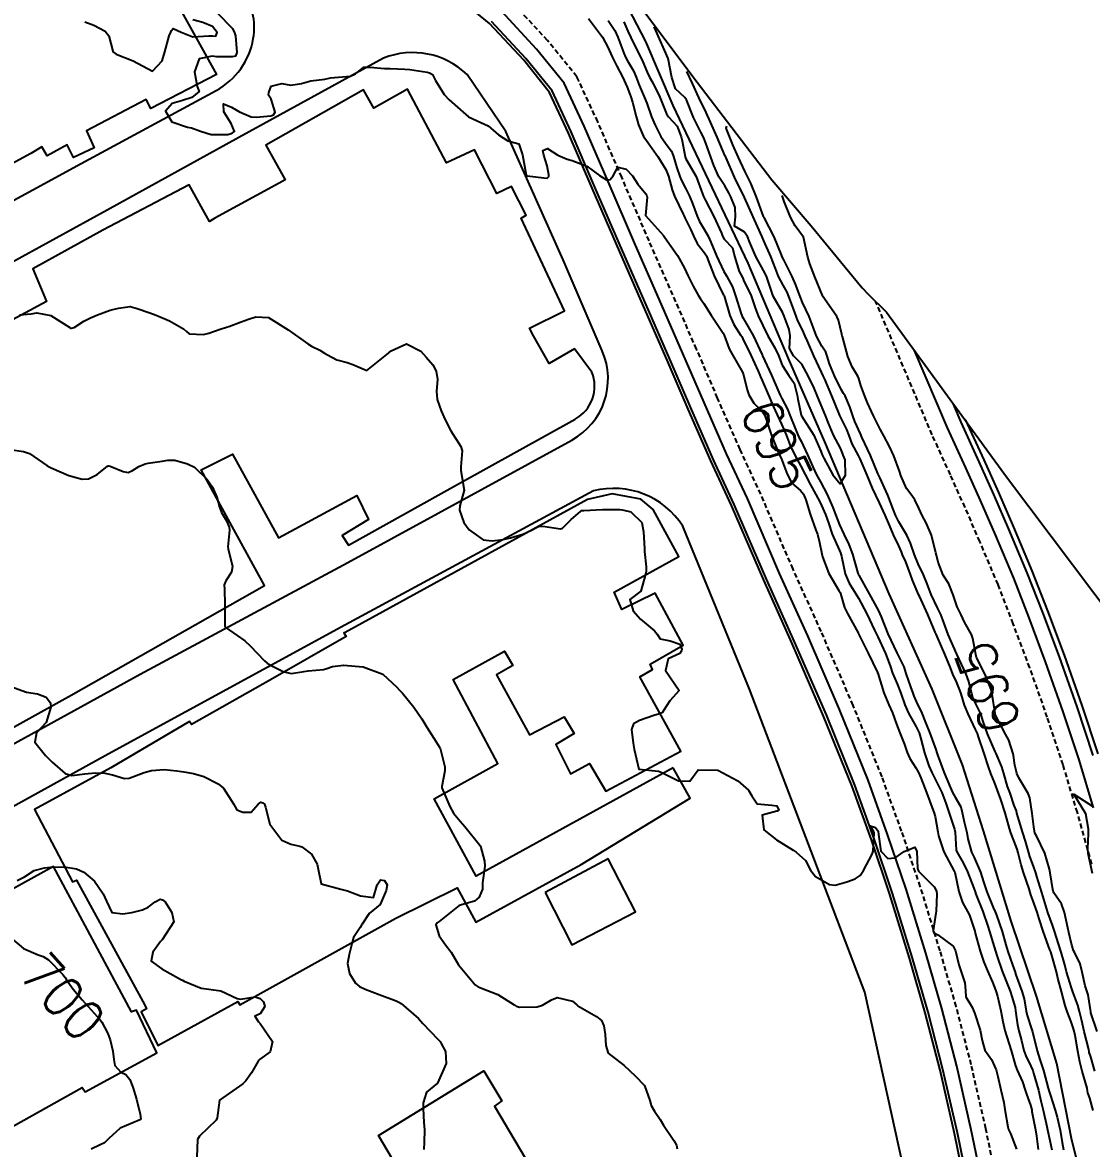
# Model space of a CAD drawing. Header units: metres. Extents: x 292545 to 299085, y 7450245 to 7463078.
# Drawn here: x 298105.4 to 298213.5, y 7452055.3 to 7452169.2 of the extents above; entities that cross this region are included whole.
import ezdxf
from ezdxf.enums import TextEntityAlignment as Align

# ---------------------------------------------------------------- set-up
doc = ezdxf.new("R2010")
doc.units = ezdxf.units.M
doc.linetypes.add('DASHED', pattern=[0.75, 0.5, -0.25])
for name, color, linetype in [('Area', 45, 'Continuous'), ('Canteiro', 45, 'DASHED'), ('Ciclovia', 45, 'Continuous'), ('Cotas', 45, 'Continuous'), ('Curvas de Nivel 1m', 11, 'Continuous'), ('Curvas de Nivel 5m', 15, 'Continuous'), ('Edificações', 30, 'Continuous'), ('Hidrografia', 140, 'Continuous'), ('Vias Primárias', 230, 'Continuous')]:
    doc.layers.add(name, color=color, linetype=linetype)
doc.styles.add('Style-STANDARD', font='STANDARD.shx')

msp = doc.modelspace()

# ---------------------------------------------------------------- linework, layer by layer
at = {"layer": 'Area'}
msp.add_polyline3d([(298166.62, 7452172.51, 707.52), (298173.63, 7452163.12, 691.88), (298181.18, 7452153.25, 692.49), (298185.17, 7452148.6, 694.23), (298190.31, 7452142.34, 695.03), (298190.92, 7452141.67, 702.79), (298192.77, 7452139.87, 695.26), (298196.7, 7452134.49, 695.6), (298204.91, 7452123.19, 695.93), (298218.38, 7452105.35, 696.08)], dxfattribs=at)
at = {"layer": 'Canteiro'}
for points in [[(298204.13, 7452050.92), (298202.83, 7452057.26), (298201.35, 7452063.74), (298199.83, 7452069.63), (298198.2, 7452075.25), (298196.2, 7452081.77), (298194.31, 7452087.35), (298192.33, 7452092.86), (298189.41, 7452100.09), (298186.18, 7452107.55), (298183.33, 7452113.87), (298180.07, 7452121.44), (298177.97, 7452125.97), (298175.7, 7452131.17), (298173.58, 7452136.12), (298171.16, 7452141.61), (298168.78, 7452147.07), (298166, 7452153.51), (298163.58, 7452159.12), (298161.47, 7452163.68), (298158.5, 7452167.34), (298154.83, 7452171.3)], [(298213.53, 7452084.03), (298212.08, 7452089.24), (298210.64, 7452094.06), (298209.04, 7452098.89), (298207.26, 7452103.9), (298205.59, 7452108.34), (298204.06, 7452112.3), (298202.22, 7452116.66), (298200.72, 7452120.12), (298199.24, 7452123.42), (298197.39, 7452127.47), (298191.7, 7452140.91)]]:
    msp.add_lwpolyline(points, dxfattribs=at)
at = {"layer": 'Ciclovia'}
for points in [[(298202.65, 7452050.84), (298201.35, 7452057.15), (298199.88, 7452063.59), (298198.37, 7452069.43), (298196.76, 7452075.02), (298194.77, 7452081.5), (298192.89, 7452087.04), (298190.92, 7452092.51), (298188.03, 7452099.68), (298184.81, 7452107.11), (298181.96, 7452113.44), (298178.71, 7452121), (298176.61, 7452125.53), (298174.33, 7452130.74), (298172.2, 7452135.69), (298169.78, 7452141.18), (298167.4, 7452146.65), (298164.62, 7452153.09), (298162.21, 7452158.68), (298160.2, 7452163.03), (298157.4, 7452166.48), (298153.84, 7452170.32)], [(298201.24, 7452050.56), (298199.95, 7452056.84), (298198.48, 7452063.25), (298196.99, 7452069.05), (298195.38, 7452074.61), (298193.4, 7452081.06), (298191.53, 7452086.57), (298189.58, 7452092), (298186.7, 7452099.13), (298183.49, 7452106.53), (298180.64, 7452112.86), (298177.39, 7452120.41), (298175.3, 7452124.94), (298173.01, 7452130.17), (298170.88, 7452135.12), (298168.47, 7452140.6), (298166.08, 7452146.08), (298163.3, 7452152.52), (298160.9, 7452158.09), (298158.97, 7452162.26), (298156.31, 7452165.53), (298152.85, 7452169.27)], [(298213.72, 7452089.71), (298212.26, 7452094.58), (298210.65, 7452099.44), (298208.86, 7452104.48), (298207.19, 7452108.95), (298205.64, 7452112.94), (298203.79, 7452117.33), (298202.28, 7452120.8), (298200.8, 7452124.12), (298198.95, 7452128.15), (298195.62, 7452135.97)], [(298213.68, 7452095.02), (298212.06, 7452099.93), (298210.26, 7452105), (298208.58, 7452109.48), (298207.02, 7452113.5), (298205.16, 7452117.91), (298203.64, 7452121.41), (298202.15, 7452124.73), (298200.32, 7452128.75), (298199.56, 7452130.55)]]:
    msp.add_lwpolyline(points, dxfattribs=at)
at = {"layer": 'Curvas de Nivel 1m', "flags": 128}
for points, elevation in [([(298162.64, 7452169.58), (298164.06, 7452167.69), (298164.61, 7452166.66), (298165.04, 7452165.68), (298165.52, 7452164.74), (298166.1, 7452163.66), (298166.56, 7452162.63), (298166.82, 7452161.92), (298166.92, 7452161.65), (298167.1, 7452161.09), (298167.45, 7452159.65), (298167.69, 7452158.81), (298168.22, 7452157.63), (298168.33, 7452157.46), (298168.5, 7452157.23), (298169.66, 7452155.62), (298170.46, 7452154.3), (298170.72, 7452153.61), (298171.09, 7452152.25), (298171.35, 7452151.6), (298172.22, 7452149.77), (298172.31, 7452149.59), (298172.4, 7452149.41), (298173.01, 7452148.2), (298173.27, 7452147.58), (298173.62, 7452146.82), (298174.37, 7452145.88), (298174.57, 7452145.56), (298174.71, 7452145.2), (298175.35, 7452143.55), (298176.31, 7452141.59), (298176.33, 7452141.56), (298176.34, 7452141.54), (298176.35, 7452141.51), (298176.95, 7452139.53), (298177.35, 7452138.6), (298178.06, 7452137.51), (298178.14, 7452137.39), (298178.26, 7452137.18), (298179.05, 7452135.5), (298179.81, 7452133.9), (298179.97, 7452133.49), (298180.04, 7452133.32), (298180.21, 7452132.96), (298180.84, 7452131.48), (298181.32, 7452130.34), (298181.71, 7452129.47), (298182.16, 7452128.54), (298182.63, 7452127.46), (298183.04, 7452126.37), (298183.48, 7452125.45), (298184.11, 7452124.3), (298184.56, 7452123.44), (298185.11, 7452122.4), (298185.64, 7452121.42), (298186.06, 7452120.61), (298186.61, 7452119.41), (298186.9, 7452118.55), (298187.27, 7452117.41), (298188.01, 7452115.75), (298188.12, 7452115.52), (298188.17, 7452115.4), (298188.22, 7452115.18), (298188.61, 7452113.39), (298189.02, 7452112.44), (298189.67, 7452111.37), (298189.78, 7452111.2), (298189.95, 7452110.93), (298190.8, 7452109.36), (298191.57, 7452107.69), (298191.73, 7452107.35), (298191.9, 7452107.01), (298192.67, 7452105.34), (298193.14, 7452104.07), (298193.39, 7452103.33), (298193.85, 7452102.28), (298194.23, 7452101.32), (298194.64, 7452100.13), (298195.01, 7452099.31), (298195.79, 7452097.91), (298196.08, 7452097.3), (298196.22, 7452096.85), (298196.61, 7452095.29), (298197.06, 7452093.98), (298197.37, 7452093.28), (298197.73, 7452092.57), (298198.36, 7452091.27), (298198.78, 7452090.19), (298199.09, 7452089.27), (298199.67, 7452087.57), (298199.73, 7452087.26), (298199.82, 7452085.44), (298199.88, 7452085.26), (298200.53, 7452084.15), (298200.97, 7452083.24), (298201.6, 7452081.6), (298201.73, 7452081.23), (298201.81, 7452081), (298202.51, 7452079.22), (298203.02, 7452077.74), (298203.19, 7452077.21), (298203.53, 7452076.11), (298203.81, 7452075.21), (298203.94, 7452074.78), (298204.48, 7452073.2), (298205.16, 7452071.51), (298205.28, 7452071.19), (298205.47, 7452070.63), (298205.78, 7452069.51), (298205.84, 7452069.18), (298206.03, 7452067.77), (298206.15, 7452067.18), (298206.42, 7452066.17), (298206.68, 7452065.17), (298206.86, 7452064.63), (298207.39, 7452063.59), (298207.57, 7452063.16), (298207.66, 7452062.88), (298208.14, 7452061.15), (298208.4, 7452060.09), (298208.61, 7452059.15), (298208.99, 7452057.47), (298209.06, 7452057.14), (298209.3, 7452056.06), (298209.49, 7452055.14)], 694), ([(298164.64, 7452169.38), (298165.3, 7452168.34), (298165.6, 7452167.67), (298166.21, 7452166.05), (298166.37, 7452165.66), (298166.59, 7452165.29), (298167.21, 7452164.28), (298167.47, 7452163.65), (298167.76, 7452162.84), (298168.29, 7452161.63), (298168.54, 7452160.99), (298169.02, 7452159.63), (298169.37, 7452158.77), (298169.95, 7452157.62), (298170.5, 7452156.86), (298171.03, 7452156.14), (298171.24, 7452155.6), (298171.59, 7452154.47), (298171.88, 7452153.59), (298172.04, 7452153.18), (298172.44, 7452152.39), (298172.86, 7452151.58), (298173.15, 7452150.84), (298173.63, 7452149.57), (298173.88, 7452149.05), (298174.39, 7452148.19), (298174.73, 7452147.56), (298175, 7452146.93), (298175.6, 7452145.55), (298176.34, 7452143.99), (298176.59, 7452143.54), (298177.2, 7452142.41), (298177.52, 7452141.52), (298178.09, 7452139.71), (298178.15, 7452139.51), (298178.19, 7452139.42), (298178.28, 7452139.27), (298179.28, 7452137.5), (298180.2, 7452135.53), (298180.22, 7452135.49), (298180.24, 7452135.45), (298181.16, 7452133.48), (298181.89, 7452131.78), (298182.02, 7452131.47), (298182.19, 7452131.13), (298182.76, 7452130.04), (298182.99, 7452129.46), (298183.58, 7452128.02), (298183.83, 7452127.44), (298183.93, 7452127.23), (298184.14, 7452126.8), (298184.79, 7452125.43), (298185.32, 7452124.21), (298185.69, 7452123.42), (298186.09, 7452122.71), (298186.79, 7452121.41), (298187.34, 7452120.12), (298187.62, 7452119.4), (298188.04, 7452118.34), (298188.47, 7452117.39), (298188.98, 7452116.35), (298189.34, 7452115.38), (298189.88, 7452113.46), (298189.91, 7452113.37), (298189.93, 7452113.33), (298189.97, 7452113.25), (298191.01, 7452111.36), (298191.94, 7452109.71), (298192.12, 7452109.35), (298192.25, 7452109.03), (298192.92, 7452107.34), (298193.82, 7452105.39), (298193.85, 7452105.33), (298193.88, 7452105.26), (298194.54, 7452103.99), (298194.75, 7452103.32), (298195.19, 7452101.96), (298195.44, 7452101.31), (298195.55, 7452101.02), (298195.82, 7452100.42), (298196.34, 7452099.29), (298196.73, 7452098.36), (298197.15, 7452097.29), (298197.77, 7452095.61), (298197.88, 7452095.28), (298197.95, 7452095.09), (298198.61, 7452093.27), (298199.24, 7452091.74), (298199.45, 7452091.26), (298199.71, 7452090.79), (298200.28, 7452089.83), (298200.44, 7452089.25), (298200.64, 7452088.29), (298200.89, 7452087.24), (298201.01, 7452086.59), (298201.39, 7452085.23), (298201.46, 7452085.05), (298201.64, 7452084.71), (298202.28, 7452083.22), (298202.59, 7452082.24), (298202.92, 7452081.22), (298203.58, 7452079.63), (298203.76, 7452079.21), (298203.89, 7452078.88), (298204.46, 7452077.2), (298204.86, 7452075.86), (298205.06, 7452075.19), (298205.51, 7452073.83), (298205.69, 7452073.37), (298205.75, 7452073.19), (298205.85, 7452072.84), (298206.46, 7452071.18), (298206.69, 7452070.39), (298206.91, 7452069.17), (298207, 7452068.72), (298207.43, 7452067.36), (298207.5, 7452067.16), (298207.54, 7452067.05), (298208.03, 7452065.15), (298208.29, 7452064.25), (298208.64, 7452063.15), (298209.13, 7452061.36), (298209.19, 7452061.14), (298209.35, 7452060.61), (298209.84, 7452059.13), (298210.03, 7452058.42), (298210.33, 7452057.13), (298210.54, 7452055.88), (298210.68, 7452055.13)], 693), ([(298166.23, 7452169.24), (298166.63, 7452168.3), (298166.94, 7452167.65), (298167.2, 7452167.06), (298167.93, 7452165.64), (298168.14, 7452165.19), (298168.58, 7452164.15), (298168.83, 7452163.63), (298169.14, 7452163.05), (298169.85, 7452161.62), (298170.53, 7452159.93), (298170.73, 7452159.61), (298171.6, 7452158.68), (298172.03, 7452157.59), (298172.12, 7452157.21), (298172.41, 7452155.58), (298172.48, 7452155.36), (298173.53, 7452153.57), (298174.18, 7452151.82), (298174.27, 7452151.56), (298174.43, 7452151.23), (298175.31, 7452149.55), (298176.08, 7452147.85), (298176.21, 7452147.54), (298176.38, 7452147.24), (298177.2, 7452146.36), (298177.4, 7452145.52), (298177.87, 7452143.99), (298178.16, 7452143.51), (298178.21, 7452143.39), (298178.33, 7452143.09), (298179.09, 7452141.5), (298179.5, 7452140.3), (298179.81, 7452139.49), (298180.27, 7452138.51), (298180.79, 7452137.48), (298181.48, 7452136.25), (298181.85, 7452135.47), (298182.23, 7452134.49), (298182.9, 7452133.46), (298183.43, 7452132.67), (298183.75, 7452131.45), (298183.81, 7452131.07), (298184.14, 7452129.44), (298184.17, 7452129.36), (298185.43, 7452127.43), (298186.13, 7452125.81), (298186.26, 7452125.42), (298186.45, 7452125.09), (298187.35, 7452123.41), (298188.08, 7452122.5), (298188.63, 7452123.39), (298188.59, 7452124.92), (298188.39, 7452125.4), (298188.32, 7452125.59), (298188.13, 7452126.1), (298187.42, 7452127.41), (298186.93, 7452128.64), (298186.62, 7452129.42), (298186.18, 7452130.47), (298185.78, 7452131.42), (298185.46, 7452132.17), (298184.86, 7452133.43), (298184.23, 7452134.59), (298183.37, 7452135.45), (298182.98, 7452136.18), (298183.03, 7452137.46), (298182.93, 7452138.12), (298182.43, 7452139.47), (298182.29, 7452139.78), (298181.32, 7452141.48), (298180.82, 7452143), (298180.64, 7452143.49), (298180.34, 7452144.08), (298179.55, 7452145.5), (298178.97, 7452146.91), (298178.73, 7452147.51), (298178.39, 7452148), (298177.42, 7452148.55), (298177.52, 7452149.52), (298177.48, 7452150.46), (298177.03, 7452151.53), (298176.84, 7452151.93), (298176.44, 7452152.64), (298175.81, 7452153.55), (298175.31, 7452154.71), (298175.01, 7452155.55), (298174.5, 7452156.95), (298174.26, 7452157.56), (298174, 7452158.07), (298173.26, 7452159.57), (298172.55, 7452161.35), (298172.37, 7452161.58), (298171.43, 7452162.46), (298171.07, 7452163.6), (298170.69, 7452165.51), (298169.46, 7452168.37), (298169.3, 7452168.73)], 692), ([(298213.69, 7452059.09), (298213.35, 7452060.36), (298213.15, 7452060.89), (298213.12, 7452061.09), (298213.08, 7452061.37), (298212.57, 7452063.1), (298212.33, 7452064.04), (298212.14, 7452065.11), (298211.85, 7452066.69), (298211.76, 7452067.12), (298211.69, 7452067.38), (298211.44, 7452068.09), (298211.04, 7452069.12), (298210.85, 7452069.73), (298210.47, 7452071.13), (298210.12, 7452072.5), (298209.96, 7452073.14), (298209.52, 7452074.7), (298209.39, 7452075.14), (298209.31, 7452075.36), (298208.66, 7452077.15), (298208.22, 7452078.5), (298208.01, 7452079.16), (298207.59, 7452080.39), (298207.36, 7452080.93), (298207.31, 7452081.16), (298207.22, 7452081.54), (298206.63, 7452083.17), (298206.39, 7452083.94), (298206.09, 7452085.18), (298205.99, 7452085.53), (298205.66, 7452086.42), (298205.36, 7452087.19), (298205.22, 7452087.64), (298204.77, 7452089.2), (298204.33, 7452090.58), (298204.12, 7452091.21), (298203.73, 7452092.22), (298203.32, 7452093.21), (298203.11, 7452093.86), (298202.67, 7452095.22), (298202.08, 7452096.92), (298201.97, 7452097.23), (298201.79, 7452097.66), (298201.04, 7452099.24), (298200.67, 7452100.1), (298200.33, 7452101.25), (298200.21, 7452101.63), (298199.85, 7452102.48), (298199.48, 7452103.26), (298199.24, 7452103.88), (298198.69, 7452105.27), (298197.9, 7452107.04), (298197.79, 7452107.28), (298197.71, 7452107.48), (298196.95, 7452109.29), (298196.1, 7452111.15), (298196.03, 7452111.3), (298195.95, 7452111.47), (298195.4, 7452112.74), (298195.2, 7452113.31), (298194.72, 7452114.6), (298194.41, 7452115.32), (298194.3, 7452115.62), (298194.01, 7452116.21), (298193.48, 7452117.34), (298193.08, 7452118.3), (298192.63, 7452119.34), (298192.07, 7452120.58), (298191.7, 7452121.35), (298191.38, 7452122.06), (298190.81, 7452123.36), (298190.12, 7452125.03), (298189.95, 7452125.37), (298189.32, 7452126.56), (298189.02, 7452127.39), (298188.77, 7452128.01), (298188.17, 7452129.2), (298188.07, 7452129.4), (298187.99, 7452129.59), (298187.24, 7452131.41), (298186.53, 7452133.09), (298186.39, 7452133.42), (298186.22, 7452133.78), (298185.42, 7452135.43), (298184.78, 7452136.92), (298184.56, 7452137.44), (298184.27, 7452138.07), (298183.83, 7452139), (298183.66, 7452139.45), (298183.28, 7452140.48), (298182.91, 7452141.46), (298182.73, 7452141.88), (298182.32, 7452142.61), (298181.87, 7452143.47), (298181.55, 7452144.27), (298181.08, 7452145.48), (298180.38, 7452147.09), (298180.2, 7452147.49), (298180.03, 7452147.85), (298179.28, 7452149.5), (298178.43, 7452151.45), (298178.41, 7452151.51), (298177.74, 7452152.81), (298177.41, 7452153.53), (298176.55, 7452155.47), (298176.52, 7452155.54), (298176.48, 7452155.63), (298175.67, 7452157.55), (298174.99, 7452159.09), (298174.53, 7452160.06), (298173.81, 7452161.57), (298173.15, 7452162.99), (298172.6, 7452164.22)], 693), ([(298213.86, 7452063.09), (298213.4, 7452064.64), (298213.29, 7452064.98), (298213.27, 7452065.09), (298213.23, 7452065.27), (298212.78, 7452067.1), (298212.53, 7452068.19), (298212.31, 7452069.11), (298212.12, 7452069.77), (298211.63, 7452071.12), (298211.48, 7452071.53), (298210.99, 7452073.13), (298210.8, 7452073.83), (298210.45, 7452075.13), (298209.95, 7452076.72), (298209.81, 7452077.14), (298209.55, 7452077.86), (298209.11, 7452079.14), (298208.9, 7452079.82), (298208.5, 7452081.15), (298207.99, 7452082.79), (298207.87, 7452083.16), (298207.63, 7452083.83), (298207.29, 7452084.81), (298207.18, 7452085.17), (298206.83, 7452086.35), (298206.56, 7452087.18), (298206.05, 7452088.83), (298205.97, 7452089.19), (298205.92, 7452089.41), (298205.7, 7452089.96), (298205.27, 7452091.19), (298205.03, 7452091.89), (298204.63, 7452093.2), (298204.43, 7452093.88), (298203.88, 7452095.21), (298203.84, 7452095.28), (298203.77, 7452095.42), (298203, 7452097.22), (298202.57, 7452098.45), (298202.31, 7452099.22), (298201.82, 7452100.25), (298201.5, 7452100.9), (298201.4, 7452101.24), (298201.11, 7452102.51), (298200.84, 7452103.25), (298199.88, 7452105.26), (298199.03, 7452107.27), (298198.47, 7452108.73), (298198.27, 7452109.28), (298197.94, 7452109.95), (298197.31, 7452111.29), (298196.89, 7452112.37), (298196.53, 7452113.29), (298195.99, 7452114.42), (298195.62, 7452115.31), (298195.22, 7452116.51), (298194.84, 7452117.32), (298194.04, 7452118.64), (298193.69, 7452119.33), (298193.45, 7452119.95), (298192.92, 7452121.34), (298192.09, 7452123.13), (298191.99, 7452123.35), (298191.91, 7452123.54), (298191.15, 7452125.36), (298190.3, 7452127.21), (298190.23, 7452127.37), (298190.14, 7452127.54), (298189.58, 7452128.8), (298189.37, 7452129.38), (298189.08, 7452130.29), (298188.59, 7452131.39), (298188.44, 7452131.64), (298188.2, 7452132.04), (298187.52, 7452133.41), (298187, 7452134.64), (298186.79, 7452135.41), (298186.65, 7452135.82), (298186.25, 7452136.41), (298185.71, 7452137.43), (298185.35, 7452138.35), (298184.95, 7452139.43), (298184.3, 7452140.83), (298184.05, 7452141.44), (298183.58, 7452142.71), (298183.23, 7452143.46), (298182.36, 7452145.21), (298182.24, 7452145.47), (298182.17, 7452145.66), (298181.42, 7452147.48), (298180.4, 7452149.43), (298180.37, 7452149.49), (298180.35, 7452149.54), (298179.63, 7452151.5), (298179.05, 7452152.9), (298178.77, 7452153.51), (298178.46, 7452154.12), (298177.8, 7452155.52), (298177.25, 7452156.78), (298176.57, 7452158.46), (298176.65, 7452158.68)], 694), ([(298105.09, 7452139.58), (298106.28, 7452139.71), (298106.87, 7452139.78), (298108.28, 7452139.54), (298110.18, 7452138.32), (298110.22, 7452138.28), (298110.26, 7452138.25), (298110.35, 7452138.23), (298110.64, 7452138.32), (298111.62, 7452138.96), (298112.28, 7452139.28), (298112.98, 7452139.6), (298114.29, 7452140.05), (298115.13, 7452140.27), (298116.29, 7452140.45), (298117.01, 7452140.24), (298118.29, 7452139.78), (298118.94, 7452139.56), (298120.27, 7452138.98), (298121.68, 7452138.19), (298121.98, 7452137.91), (298122.26, 7452137.67), (298123.71, 7452137.62), (298124.26, 7452137.75), (298125.41, 7452138.14), (298126.05, 7452138.35), (298126.27, 7452138.42), (298127.52, 7452138.87), (298128.28, 7452139.14), (298129.01, 7452139.38), (298130.28, 7452139.33), (298132.26, 7452138.06), (298134.25, 7452136.65), (298134.64, 7452136.42), (298135.47, 7452136.02), (298135.96, 7452135.73), (298136.24, 7452135.54), (298137.19, 7452135.04), (298138.23, 7452134.76), (298138.8, 7452134.56), (298140.22, 7452133.97), (298142.24, 7452135.58), (298142.68, 7452135.94), (298144.25, 7452136.67), (298145.68, 7452135.91), (298146.24, 7452135.32), (298146.89, 7452134.55), (298147.25, 7452133.88), (298147.36, 7452133.04), (298147.27, 7452131.88), (298147.34, 7452131.04), (298147.76, 7452129.88), (298148.16, 7452128.96), (298148.74, 7452127.86), (298149.72, 7452126.26), (298149.86, 7452125.85), (298149.75, 7452124.21), (298149.73, 7452123.85), (298150.07, 7452121.85), (298149.64, 7452120.27), (298149.59, 7452119.85), (298150.03, 7452118.58), (298150.58, 7452117.84), (298152.01, 7452116.84), (298152.91, 7452116.72), (298154.01, 7452116.88), (298154.77, 7452117.03), (298156.02, 7452117.4), (298156.83, 7452117.77), (298157.6, 7452118.19), (298158.03, 7452118.21), (298159.81, 7452117.95), (298160.03, 7452118.02), (298160.89, 7452118.88), (298161.84, 7452119.71), (298161.97, 7452119.79), (298162.05, 7452119.81), (298162.16, 7452119.81), (298164.06, 7452119.91), (298165.81, 7452119.9), (298166.06, 7452119.87), (298166.23, 7452119.83), (298166.93, 7452119.65), (298168.04, 7452118.58), (298168.2, 7452117.64), (298168.3, 7452115.93), (298168.32, 7452115.64), (298168.46, 7452114.1), (298168.48, 7452113.63), (298168.37, 7452113.24), (298167.95, 7452111.64), (298166.81, 7452110.78), (298167.15, 7452109.65), (298167.92, 7452108.82), (298169.33, 7452107.62), (298169.58, 7452107.29), (298169.9, 7452106.83), (298170.89, 7452106.6), (298171.89, 7452106.27), (298172.07, 7452105.77), (298172.04, 7452105.59), (298171.88, 7452105.32), (298170.7, 7452104.78), (298170.43, 7452103.6), (298171.83, 7452101.59), (298170.86, 7452100.56), (298170.25, 7452099.61), (298170.08, 7452099.34), (298169.81, 7452099.23), (298169.24, 7452099.05), (298167.8, 7452098.55), (298167.21, 7452098.23), (298167.01, 7452097.65), (298167.15, 7452096.27), (298167.26, 7452095.65), (298167.74, 7452093.64), (298169.74, 7452093.43), (298170.06, 7452093.29), (298171.73, 7452092.47), (298172.89, 7452092.41), (298173.74, 7452093.57), (298175.74, 7452093.54), (298177.73, 7452092.45), (298178.81, 7452091.5), (298179.16, 7452090.95), (298179.7, 7452090.12), (298181.2, 7452089.98), (298181.7, 7452089.91), (298181.9, 7452089.47), (298181.78, 7452089.38), (298181.69, 7452089.37), (298180.2, 7452088.97), (298180.37, 7452087.48), (298181.66, 7452086.5), (298183.34, 7452085.45), (298183.64, 7452085.25), (298184.58, 7452084.38), (298185.11, 7452083.43), (298185.61, 7452082.76), (298187.02, 7452081.98), (298187.6, 7452081.91), (298188.76, 7452082.23), (298189.61, 7452082.54), (298190.11, 7452082.88), (298190.44, 7452083.37), (298191.32, 7452085.04), (298191.42, 7452085.35), (298191.52, 7452087.21), (298191.47, 7452087.35), (298191.12, 7452087.91), (298191.67, 7452087.73), (298191.92, 7452087.35), (298191.96, 7452087.04), (298192.21, 7452085.34), (298192.91, 7452084.61), (298193.64, 7452084.66), (298194.56, 7452085.32), (298195.65, 7452085.73), (298195.83, 7452085.3), (298195.91, 7452083.58), (298196.02, 7452083.3), (298197.6, 7452081.72), (298197.82, 7452081.28), (298197.87, 7452081), (298197.79, 7452079.28), (298197.78, 7452079.06), (298197.56, 7452077.76), (298197.49, 7452077.28), (298197.55, 7452077.08), (298197.96, 7452076.86), (298199.53, 7452075.73), (298199.74, 7452075.26), (298200.1, 7452073.84), (298200.28, 7452073.25), (298200.7, 7452072.02), (298200.78, 7452071.24), (298200.81, 7452070.59), (298201.46, 7452069.49), (298201.59, 7452069.23), (298201.68, 7452069), (298202.24, 7452067.22), (298202.46, 7452066.18), (298202.73, 7452065.22), (298203.39, 7452064.25), (298203.86, 7452063.21), (298204.04, 7452062.53), (298204.35, 7452061.2), (298204.63, 7452059.91), (298204.76, 7452059.2), (298205.06, 7452057.45), (298205.12, 7452057.19), (298205.31, 7452056.77), (298205.92, 7452055.18)], 696), ([(298104.12, 7452125.96), (298105.51, 7452125.77), (298106.11, 7452125.55), (298107.86, 7452124.35), (298108.1, 7452124.23), (298108.32, 7452124.13), (298110.09, 7452123.35), (298111.43, 7452122.96), (298112.08, 7452122.99), (298112.95, 7452123.43), (298114.02, 7452124.28), (298114.07, 7452124.32), (298114.1, 7452124.32), (298114.14, 7452124.32), (298114.28, 7452124.28), (298115.58, 7452123.74), (298116.09, 7452123.64), (298116.52, 7452123.83), (298117.17, 7452124.24), (298117.82, 7452124.52), (298118.11, 7452124.58), (298119.54, 7452124.78), (298120.11, 7452124.88), (298120.8, 7452124.89), (298122.11, 7452124.53), (298122.79, 7452124.17), (298124.08, 7452122.92), (298124.62, 7452122.15), (298125.06, 7452121.15), (298125.32, 7452120.14), (298125.52, 7452119.61), (298126.04, 7452118.74), (298126.32, 7452118.13), (298126.34, 7452117.81), (298126.19, 7452116.13), (298126.22, 7452115.91), (298126.65, 7452114.12), (298126.53, 7452113.57), (298125.96, 7452112.67), (298125.79, 7452112.29), (298125.8, 7452112.13), (298125.82, 7452112), (298125.87, 7452110.13), (298125.87, 7452110.07), (298125.88, 7452108.14), (298125.91, 7452107.99), (298126.35, 7452107.69), (298127.89, 7452106.61), (298128.43, 7452106.1), (298129.87, 7452104.59), (298130.15, 7452104.37), (298130.63, 7452104.08), (298131.85, 7452103.47), (298132.6, 7452103.31), (298133.86, 7452103.52), (298134.3, 7452103.59), (298135.86, 7452103.73), (298136.1, 7452103.78), (298136.75, 7452104.01), (298137.86, 7452104.17), (298139.86, 7452103.97), (298141.85, 7452103.25), (298143.26, 7452101.93), (298143.53, 7452101.62), (298143.83, 7452101.31), (298144.98, 7452099.91), (298145.8, 7452098.71), (298146.11, 7452098.21), (298146.31, 7452097.89), (298147.25, 7452096.4), (298147.57, 7452095.87), (298147.64, 7452095.75), (298147.76, 7452095.36), (298148.13, 7452093.87), (298148.13, 7452093.47), (298147.8, 7452091.87), (298147.82, 7452091.76), (298148.61, 7452089.86), (298149, 7452089.17), (298149.68, 7452088.36), (298150.13, 7452087.85), (298151.64, 7452085.95), (298151.71, 7452085.83), (298152.14, 7452084.33), (298152.16, 7452083.82), (298151.91, 7452082.13), (298151.91, 7452081.83), (298151.92, 7452081.5), (298151.59, 7452080.69), (298151.13, 7452080.28), (298149.57, 7452079.85), (298147.56, 7452078.24), (298147.35, 7452078.09), (298147.2, 7452077.88), (298147.54, 7452076.78), (298148.17, 7452075.87), (298148.76, 7452075.11), (298149.5, 7452073.85), (298151.19, 7452071.83), (298151.48, 7452071.6), (298151.83, 7452071.47), (298153.47, 7452070.85), (298155.14, 7452069.78), (298155.33, 7452069.66), (298155.45, 7452069.61), (298155.66, 7452069.56), (298157.45, 7452069.6), (298158.01, 7452069.75), (298158.89, 7452070.31), (298159.46, 7452070.53), (298161.03, 7452070.15), (298161.45, 7452069.8), (298161.57, 7452069.71), (298163.44, 7452068.61), (298163.97, 7452068.22), (298164.19, 7452067.68), (298164.32, 7452066.78), (298164.4, 7452065.68), (298164.63, 7452064.91), (298165.39, 7452064.32), (298166.25, 7452063.65), (298167.37, 7452062.62), (298168.3, 7452061.63), (298168.84, 7452060.13), (298168.99, 7452059.62), (298169.33, 7452059.05), (298169.89, 7452058.19), (298170.24, 7452057.61), (298171.29, 7452056.07), (298171.56, 7452055.59), (298171.62, 7452055.24)], 697), ([(298104.23, 7452102), (298105.83, 7452101.43), (298106.92, 7452101.27), (298107.82, 7452100.92), (298108.25, 7452100.35), (298108.26, 7452099.89), (298107.79, 7452098.35), (298106.82, 7452097.32), (298106.65, 7452096.36), (298107.75, 7452095.01), (298108.42, 7452094.34), (298109.73, 7452093.19), (298110.4, 7452092.99), (298111.73, 7452093.17), (298112.75, 7452093.27), (298113.73, 7452093.22), (298114.52, 7452093.06), (298115.73, 7452092.7), (298116.21, 7452092.73), (298117.73, 7452093.29), (298118.47, 7452093.49), (298119.74, 7452093.6), (298121.02, 7452093.48), (298121.73, 7452093.36), (298122.7, 7452093.2), (298123.73, 7452092.9), (298125.19, 7452092.15), (298125.72, 7452091.7), (298126.75, 7452090.12), (298127.08, 7452089.52), (298127.68, 7452089.29), (298128.52, 7452089.27), (298129.23, 7452090.09), (298129.5, 7452090.29), (298129.7, 7452090.24), (298129.89, 7452090.09), (298129.99, 7452089.79), (298130.42, 7452088.08), (298131.65, 7452086.44), (298132.54, 7452086.06), (298133.45, 7452085.85), (298133.64, 7452085.78), (298134.63, 7452085.02), (298135.2, 7452084.02), (298135.29, 7452083.69), (298135.6, 7452082.02), (298137.6, 7452081.51), (298138.26, 7452081.32), (298139.59, 7452080.82), (298140.89, 7452080.65), (298141.27, 7452081.95), (298141.61, 7452082.44), (298142.03, 7452082.37), (298142.27, 7452081.94), (298142.18, 7452081.35), (298141.57, 7452079.95), (298140.48, 7452079.04), (298139.76, 7452077.97), (298139.68, 7452077.84), (298139.55, 7452077.62), (298138.89, 7452076.62), (298138.71, 7452075.98), (298138.43, 7452074.9), (298138.26, 7452073.99), (298138.47, 7452072.96), (298139.08, 7452071.98), (298139.48, 7452071.65), (298140.07, 7452071.37), (298141.47, 7452070.85), (298143.19, 7452070.19), (298143.46, 7452070.08), (298143.71, 7452069.92), (298145.44, 7452068.41), (298145.88, 7452067.9), (298147.42, 7452066.31), (298147.63, 7452066.09), (298147.76, 7452065.87), (298148.19, 7452065.08), (298148.24, 7452063.87), (298147.36, 7452061.88), (298146.27, 7452060.97), (298145.94, 7452059.89), (298145.91, 7452059.31), (298146.01, 7452057.89), (298146.06, 7452057.14), (298146.03, 7452055.89), (298146.01, 7452055.16)], 698), ([(298213.62, 7452083.09), (298213.18, 7452085.09), (298213.14, 7452085.6), (298213.2, 7452087.09), (298213.2, 7452087.56), (298212.95, 7452089.1), (298211.71, 7452091.11), (298213.7, 7452089.83)], 696), ([(298104.86, 7452082.38), (298105.61, 7452082.75), (298106.59, 7452083.38), (298107.62, 7452083.64), (298108.25, 7452083.71), (298109.62, 7452083.76), (298110.86, 7452083.55), (298111.61, 7452083.2), (298112.68, 7452082.29), (298113.58, 7452081.03), (298113.9, 7452080.28), (298114.44, 7452079.15), (298115.56, 7452079.01), (298116.46, 7452079.15), (298117.56, 7452079.42), (298118.12, 7452079.67), (298118.83, 7452080.22), (298119.32, 7452080.47), (298119.58, 7452080.42), (298119.85, 7452080.21), (298120.51, 7452079.15), (298120.73, 7452078.19), (298119.53, 7452076.38), (298119.45, 7452076.3), (298119.36, 7452076.21), (298118.6, 7452075.13), (298118.42, 7452074.22), (298119.49, 7452073.42), (298121.2, 7452072.48), (298121.48, 7452072.33), (298121.58, 7452072.28), (298121.75, 7452072.19), (298123.47, 7452071.48), (298124.25, 7452071.37), (298125.47, 7452071.2), (298127.12, 7452070.45), (298127.46, 7452070.37), (298128.95, 7452070.6), (298129.46, 7452070.44), (298129.77, 7452070.09), (298129.9, 7452069.64), (298129.44, 7452068.89), (298128.89, 7452068.65), (298129.28, 7452068.09), (298129.43, 7452067.92), (298130.68, 7452066.08), (298130.44, 7452065.04), (298129.39, 7452064.27), (298129.29, 7452064.18), (298129.24, 7452064.09), (298128.56, 7452062.91), (298127.99, 7452062.1), (298127.68, 7452061.79), (298127.35, 7452061.57), (298125.34, 7452060.14), (298125.08, 7452058.38), (298124.99, 7452058.14), (298124.15, 7452057.31), (298123.3, 7452056.5), (298123.12, 7452056.16), (298123.03, 7452054.4)], 699)]:
    msp.add_lwpolyline(points, dxfattribs=dict(at, elevation=elevation))
at = {"layer": 'Curvas de Nivel 5m', "flags": 128}
for points, elevation in [([(298125.08, 7452170.15), (298126.63, 7452168.57), (298126.86, 7452168.13), (298126.94, 7452167.8), (298127.09, 7452166.13), (298126.95, 7452165.77), (298126.6, 7452165.68), (298125.05, 7452165.69), (298124.6, 7452165.76), (298123.27, 7452165.5), (298122.8, 7452164.18), (298123.08, 7452162.69), (298123.29, 7452162.17), (298122.55, 7452161.58), (298121.49, 7452161.24), (298120.54, 7452160.97), (298119.86, 7452160.21), (298120.52, 7452159.13), (298122.11, 7452158.58), (298122.51, 7452158.51), (298123.4, 7452158.17), (298124.5, 7452157.83), (298126.19, 7452157.83), (298126.5, 7452157.94), (298126.64, 7452157.99), (298126.86, 7452158.13), (298126.52, 7452158.96), (298125.78, 7452160.14), (298125.75, 7452160.93), (298126.54, 7452160.6), (298127.36, 7452160.12), (298128.53, 7452159.61), (298129.04, 7452159.59), (298130.53, 7452159.72), (298130.79, 7452159.82), (298130.96, 7452160.08), (298130.55, 7452161.41), (298130.29, 7452161.83), (298130.32, 7452162.08), (298130.56, 7452162.72), (298131.63, 7452163), (298132.56, 7452162.81), (298133.62, 7452162.99), (298134.57, 7452163.26), (298135.99, 7452163.44), (298136.57, 7452163.56), (298136.96, 7452163.61), (298138.57, 7452163.74), (298139.1, 7452163.98), (298139.92, 7452164.63), (298140.58, 7452164.65), (298142.01, 7452164.52), (298142.58, 7452164.5), (298144.07, 7452164.44), (298144.58, 7452164.4), (298146.33, 7452164.14), (298146.58, 7452164.07), (298146.88, 7452163.89), (298147.17, 7452163.29), (298148.05, 7452161.87), (298148.54, 7452161.34), (298150.23, 7452159.85), (298150.52, 7452159.61), (298151.75, 7452159.06), (298152.51, 7452158.71), (298153.53, 7452157.81), (298154.5, 7452157.19), (298155.59, 7452156.88), (298155.97, 7452155.78), (298156.3, 7452153.93), (298156.35, 7452153.77), (298156.38, 7452153.7), (298156.45, 7452153.64), (298158.14, 7452153.45), (298158.45, 7452153.41), (298158.62, 7452153.58), (298158.64, 7452153.75), (298158.47, 7452154.68), (298158.14, 7452155.75), (298158.04, 7452156.2), (298158.49, 7452156.42), (298159.53, 7452155.74), (298160.48, 7452155.35), (298160.98, 7452155.22), (298162.47, 7452154.63), (298163.75, 7452153.69), (298164.45, 7452153.26), (298164.84, 7452153.28), (298165.14, 7452153.67), (298165.61, 7452154.53), (298166.46, 7452154.34), (298167.08, 7452153.65), (298167.62, 7452152.82), (298168.43, 7452151.84), (298168.54, 7452151.63), (298168.58, 7452151.48), (298168.4, 7452149.63), (298170.23, 7452147.61), (298170.38, 7452147.42), (298171.66, 7452145.6), (298172.34, 7452144.33), (298172.68, 7452143.58), (298173.22, 7452142.48), (298173.72, 7452141.57), (298173.96, 7452141.22), (298174.3, 7452140.75), (298175.06, 7452139.55), (298176.27, 7452137.75), (298176.34, 7452137.61), (298176.36, 7452137.54), (298176.87, 7452136.16), (298177.21, 7452135.53), (298178.22, 7452133.79), (298178.31, 7452133.51), (298178.7, 7452132.01), (298178.87, 7452131.51), (298179.35, 7452130.67), (298180.18, 7452129.87), (298180.43, 7452129.49), (298180.6, 7452129.05), (298181.1, 7452127.48), (298181.78, 7452125.81), (298181.94, 7452125.47), (298182.12, 7452125.11), (298182.75, 7452123.46), (298183.21, 7452122.58), (298184.08, 7452121.81), (298184.37, 7452121.44), (298184.62, 7452120.88), (298185.05, 7452119.43), (298185.65, 7452117.8), (298185.79, 7452117.42), (298186.01, 7452116.56), (298186.24, 7452115.42), (298186.3, 7452115.11), (298186.94, 7452113.41), (298187.96, 7452111.71), (298188.08, 7452111.52), (298188.13, 7452111.4), (298188.54, 7452109.99), (298188.83, 7452109.39), (298189.9, 7452107.42), (298189.93, 7452107.37), (298189.96, 7452107.31), (298190.94, 7452105.36), (298191.86, 7452103.4), (298191.88, 7452103.35), (298191.89, 7452103.33), (298192.52, 7452101.34), (298193.02, 7452100.14), (298193.37, 7452099.33), (298193.8, 7452098.19), (298194.13, 7452097.32), (298194.59, 7452096.14), (298194.87, 7452095.31), (298195.14, 7452094.7), (298195.75, 7452093.77), (298196.02, 7452093.3), (298196.26, 7452092.77), (298196.81, 7452091.29), (298197.51, 7452089.46), (298197.58, 7452089.28), (298197.69, 7452088.85), (298197.97, 7452087.28), (298198.04, 7452086.9), (298198.57, 7452085.27), (298199.62, 7452083.33), (298199.65, 7452083.29), (298199.66, 7452083.26), (298199.68, 7452083.2), (298200.11, 7452081.25), (298200.46, 7452080.13), (298200.96, 7452079.24), (298201.18, 7452078.85), (298201.56, 7452077.74), (298201.7, 7452077.23), (298201.74, 7452077.04), (298202.25, 7452075.22), (298202.63, 7452074.1), (298202.98, 7452073.22), (298203.49, 7452072.09), (298203.83, 7452071.21), (298204, 7452070.68), (298204.33, 7452069.2), (298204.54, 7452068.1), (298204.76, 7452067.2), (298205.4, 7452065.19), (298205.82, 7452063.62), (298206, 7452063.18), (298206.52, 7452062.02), (298206.79, 7452061.17), (298206.93, 7452060.75), (298207.34, 7452059.65), (298207.46, 7452059.16), (298207.49, 7452059), (298207.86, 7452057.15), (298207.95, 7452056.5), (298208.1, 7452055.15)], 695), ([(298111.71, 7452169.24), (298112.63, 7452168.91), (298113.77, 7452168.28), (298114.15, 7452167.8), (298114.53, 7452166.27), (298114.6, 7452166.16), (298114.89, 7452165.97), (298116.59, 7452165.27), (298118.57, 7452164.23), (298119.54, 7452165.27), (298119.8, 7452166.21), (298120.24, 7452167.83), (298120.4, 7452168.2), (298120.47, 7452168.36), (298120.63, 7452168.55), (298121.46, 7452168.19), (298122.62, 7452167.73), (298124.26, 7452167.8), (298124.62, 7452167.81), (298124.97, 7452167.79), (298125.1, 7452168.15), (298124.63, 7452168.76), (298123.63, 7452169.16), (298122.64, 7452169.44)], 695), ([(298214.09, 7452067.08), (298213.45, 7452068.99), (298213.44, 7452069.07), (298213.43, 7452069.09), (298213.17, 7452070.79), (298213.08, 7452071.1), (298212.86, 7452071.73), (298212.57, 7452073.1), (298212.35, 7452073.95), (298211.79, 7452075.12), (298211.7, 7452075.29), (298211.53, 7452075.84), (298211.21, 7452077.12), (298211.1, 7452077.57), (298210.78, 7452079.12), (298210.47, 7452080.02), (298209.71, 7452081.14), (298209.6, 7452081.46), (298209.32, 7452083.14), (298209.25, 7452083.52), (298208.8, 7452085.15), (298207.94, 7452086.88), (298207.79, 7452087.16), (298207.67, 7452087.81), (298207.51, 7452089.16), (298207.26, 7452090.72), (298207.09, 7452091.17), (298206.16, 7452092.76), (298205.97, 7452093.19), (298205.92, 7452093.36), (298205.75, 7452094.04), (298205.61, 7452095.03), (298205.58, 7452095.18), (298205.16, 7452096.57), (298204.81, 7452097.19), (298203.81, 7452099.08), (298203.77, 7452099.21), (298203.76, 7452099.26), (298203.48, 7452101.21), (298203.36, 7452101.69), (298202.74, 7452103.22), (298201.88, 7452104.94), (298201.8, 7452105.23), (298201.52, 7452106.86), (298201.38, 7452107.24), (298200.67, 7452108.5), (298200.34, 7452109.25), (298200.2, 7452109.52), (298199.94, 7452110.04), (298199.51, 7452111.26), (298199.07, 7452112.37), (298198.52, 7452113.27), (298197.99, 7452114.56), (298197.82, 7452115.28), (298197.77, 7452115.52), (298197.34, 7452117.29), (298196.8, 7452118.54), (298196.37, 7452119.3), (298196.06, 7452120.02), (298195.65, 7452120.89), (298195.35, 7452121.31), (298194.8, 7452122.04), (298194.24, 7452123.33), (298194.1, 7452123.77), (298193.53, 7452125.34), (298193.07, 7452126.28), (298192.52, 7452127.35), (298192.15, 7452128.04), (298191.45, 7452129.36), (298190.85, 7452130.7), (298190.58, 7452131.37), (298190.2, 7452132.46), (298189.98, 7452133.14), (298189.87, 7452133.38), (298189.3, 7452134.32), (298188.86, 7452135.39), (298188.72, 7452135.87), (298188.32, 7452137.4), (298188.31, 7452137.44), (298188.27, 7452137.64), (298187.93, 7452139.05), (298187.76, 7452139.41), (298186.52, 7452141.21), (298186.38, 7452141.42), (298186.31, 7452141.55), (298185.54, 7452143.43), (298185.03, 7452144.75), (298184.83, 7452145.44), (298184.38, 7452147.44), (298183.56, 7452148.61), (298183.06, 7452149.46), (298182.43, 7452151.06), (298182.3, 7452151.47), (298182.23, 7452151.68)], 695), ([(298104.42, 7452076.39), (298105.52, 7452075.48), (298107.01, 7452074.86), (298107.51, 7452074.69), (298108.03, 7452074.34), (298109.49, 7452072.87), (298109.72, 7452072.56), (298109.87, 7452072.32), (298110.54, 7452071.38), (298111.45, 7452070.3), (298113.25, 7452068.28), (298113.43, 7452068.04), (298114.05, 7452066.91), (298114.26, 7452066.27), (298114.55, 7452065.11), (298114.66, 7452064.27), (298114.76, 7452063.65), (298115.37, 7452062.99), (298115.87, 7452062.76), (298116.28, 7452062.25), (298116.56, 7452061.45), (298116.93, 7452060.24), (298117.32, 7452058.75), (298117.37, 7452058.23), (298117.35, 7452058.19), (298117.31, 7452058.17), (298117.21, 7452058.13), (298115.3, 7452057.31), (298114.14, 7452056.27), (298113.71, 7452055.85), (298113.28, 7452055.64), (298112.37, 7452055.2)], 700)]:
    msp.add_lwpolyline(points, dxfattribs=dict(at, elevation=elevation))
at = {"layer": 'Edificações'}
for points in [[(298120.69, 7452171.75), (298125.04, 7452163.92), (298118.38, 7452160.47), (298117.92, 7452161.38), (298111.89, 7452158.22), (298112.67, 7452156.48), (298110.57, 7452155.5), (298109.93, 7452156.78), (298107.92, 7452155.66), (298107.38, 7452156.58), (298106.26, 7452155.91), (298099.66, 7452152.33)], [(298103.55, 7452057.03), (298111.45, 7452061.44), (298111.76, 7452060.98), (298119, 7452064.93), (298116.94, 7452069.26), (298116.42, 7452069.07), (298108.53, 7452083.78), (298102.05, 7452080.22)]]:
    msp.add_lwpolyline(points, dxfattribs=at)
msp.add_lwpolyline([(298101.49, 7452096.22), (298110.32, 7452101.11), (298129.87, 7452112.22), (298123.47, 7452123.9), (298126.65, 7452125.49), (298131.31, 7452117.03), (298139.22, 7452121.31), (298140.41, 7452118.88), (298137.72, 7452117.28), (298138.37, 7452116.29), (298149.51, 7452122.5), (298161.29, 7452129.04, 0.377834), (298162.99, 7452133.81), (298161.23, 7452136.14), (298158.67, 7452134.68), (298157.07, 7452137.47), (298156.69, 7452138.26), (298160.21, 7452140), (298155.83, 7452149.38), (298156.35, 7452149.69), (298154.85, 7452152.56), (298153.39, 7452151.85), (298151.11, 7452156.29), (298148.28, 7452154.96), (298144.33, 7452162.41), (298140.93, 7452160.49), (298139.9, 7452162.34), (298130.01, 7452156.76), (298131.98, 7452153.25), (298131.36, 7452152.92), (298124.86, 7452149.36), (298124.33, 7452149.02), (298122.28, 7452152.73), (298113.52, 7452148.17), (298106.45, 7452144.26), (298107.85, 7452140.95), (298100.11, 7452136.79)], format="xyb", dxfattribs=at)
for points in [[(298171.22, 7452093.76), (298151.29, 7452082.81), (298147.05, 7452090.63), (298153.48, 7452094.21), (298148.96, 7452102.7), (298154.14, 7452105.56), (298154.98, 7452104.13), (298153.35, 7452103.19), (298156.69, 7452097.09), (298160.19, 7452098.92), (298161.19, 7452097.23), (298159.34, 7452096.14), (298160.84, 7452093.17), (298162.74, 7452094.2), (298164.39, 7452091.42), (298171.97, 7452095.45), (298167.82, 7452102.97), (298169.11, 7452103.7), (298168.87, 7452104.25), (298172.23, 7452106.18), (298169.39, 7452111.45), (298166.01, 7452109.78), (298165.23, 7452111.53), (298171.77, 7452115.15), (298169.19, 7452119.9), (298167.95, 7452120.96), (298165.04, 7452121.47), (298162.56, 7452120.92), (298138.04, 7452107.47), (298137.91, 7452107.42), (298138.15, 7452107.04), (298130.49, 7452102.66), (298122.49, 7452098.14), (298122.31, 7452098.45), (298114.34, 7452093.76), (298106.64, 7452089.57), (298110.48, 7452082.23), (298110.86, 7452082.41), (298117.78, 7452069.76), (298117.95, 7452069.39), (298117.41, 7452069.07), (298119.11, 7452065.69), (298127.19, 7452070.14), (298127.4, 7452069.81), (298143.15, 7452078.56), (298149.37, 7452081.63), (298151.26, 7452078.15), (298161.91, 7452084), (298172.93, 7452090.71)], [(298158.26, 7452081.15), (298160.95, 7452075.87), (298167.4, 7452079.21), (298164.63, 7452084.56)], [(298159.84, 7452048.22), (298149.83, 7452042.31), (298141.4, 7452056.59), (298152.05, 7452063.12), (298153.88, 7452060.09), (298153.13, 7452059.54)]]:
    msp.add_lwpolyline(points, close=True, dxfattribs=at)
at = {"layer": 'Hidrografia'}
msp.add_lwpolyline([(298214.14, 7452044.84), (298212.88, 7452050.66), (298211.49, 7452056.28), (298210.01, 7452063.87), (298207.94, 7452070.66), (298205.38, 7452078.27), (298202.6, 7452087.38), (298200.47, 7452094.07), (298197.39, 7452101.73), (298193.04, 7452111.38), (298186.54, 7452126.73), (298182.88, 7452135.19), (298178.78, 7452144.81), (298174.81, 7452153.18), (298171.22, 7452160.77), (298168.44, 7452167.23), (298165.81, 7452172.32)], dxfattribs=at)
at = {"layer": 'Vias Primárias'}
for points in [[(298082.36, 7452139.13), (298111.35, 7452154.91), (298124.99, 7452162.29, 0.23035), (298128.75, 7452167.53, 0.423181), (298123.22, 7452175.1)], [(298099.57, 7452093.51), (298117.32, 7452103.24), (298138.3, 7452114.54), (298160.95, 7452126.92, 0.389129), (298164.03, 7452135.94), (298160.1, 7452145.16), (298154.29, 7452158.15), (298150.37, 7452163.9, 0.294086), (298141.92, 7452165.56), (298127.28, 7452157.53), (298113.97, 7452150.19), (298100.19, 7452142.62)], [(298217.94, 7451929.89), (298212.05, 7451960.13), (298200.59, 7452020.07), (298195.98, 7452046.56), (298190.59, 7452071.06), (298178.94, 7452101.71), (298172.19, 7452118.22, 0.322974), (298163.14, 7452121.78), (298138, 7452108.19), (298114.08, 7452095.16), (298086.33, 7452079.85)]]:
    msp.add_lwpolyline(points, format="xyb", dxfattribs=at)
for points in [[(298200.94, 7452050.5), (298199.66, 7452056.78), (298198.19, 7452063.18), (298196.7, 7452068.97), (298195.09, 7452074.52), (298193.11, 7452080.97), (298191.25, 7452086.47), (298189.3, 7452091.89), (298186.42, 7452099.01), (298183.22, 7452106.41), (298180.37, 7452112.74), (298177.12, 7452120.29), (298175.02, 7452124.82), (298172.73, 7452130.05), (298170.61, 7452135), (298168.19, 7452140.48), (298165.81, 7452145.96), (298163.02, 7452152.4), (298160.63, 7452157.97), (298158.71, 7452162.1), (298156.09, 7452165.34), (298152.64, 7452169.05), (298149.16, 7452171.94)], [(298200.57, 7452129.17), (298200.78, 7452128.95), (298202.61, 7452124.94), (298204.1, 7452121.61), (298205.62, 7452118.11), (298207.48, 7452113.69), (298209.05, 7452109.66), (298210.73, 7452105.17), (298212.54, 7452100.09), (298214.16, 7452095.18)]]:
    msp.add_lwpolyline(points, dxfattribs=at)

# ---------------------------------------------------------------- texts
at = {"layer": 'Cotas', "style": 'Style-STANDARD'}
for s, rotation, p in [('695', 295.5414, (298181.68, 7452126.48, 695)), ('695', 109.9144, (298203, 7452101.88, 695)), ('700', 311.3188, (298109.49, 7452070.61, 700))]:
    msp.add_text(s, height=4, rotation=rotation, dxfattribs=at).set_placement(p, align=Align.MIDDLE_CENTER)

doc.saveas('drawing.dxf')
